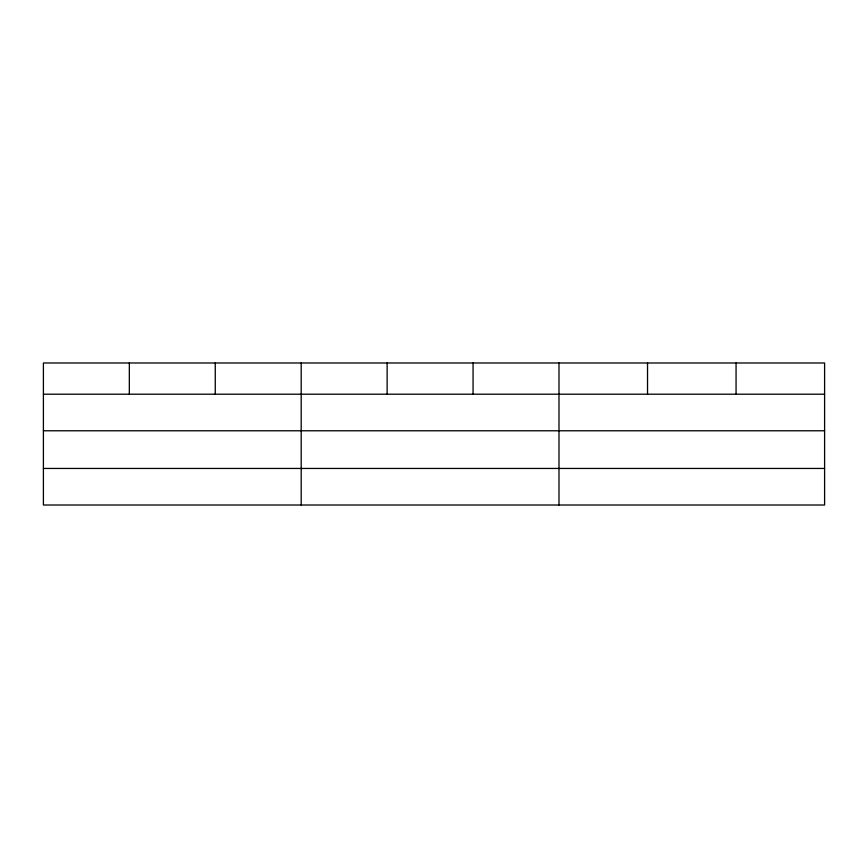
<?xml version="1.0" encoding="UTF-8"?>
<svg xmlns="http://www.w3.org/2000/svg" width="868" height="868" viewBox="0 0 868 868"><rect width="100%" height="100%" fill="white"/><g stroke="black" fill="none" stroke-linecap="round" stroke-linejoin="round"><path stroke-width="1.3" d="M824.6 430.778L824.6 362.987L43.4 362.987L43.4 505.013L824.6 505.013L824.6 430.778L43.4 430.778M43.4 394.202L824.6 394.202M43.4 468.449L824.6 468.449M736.064 362.987L736.064 394.202M647.528 362.987L647.528 394.202M558.992 362.987L558.992 505.013M473.06 362.987L473.06 394.202M387.128 362.987L387.128 394.202M301.196 362.987L301.196 505.013M215.264 362.987L215.264 394.202M129.332 362.987L129.332 394.202"/></g></svg>
